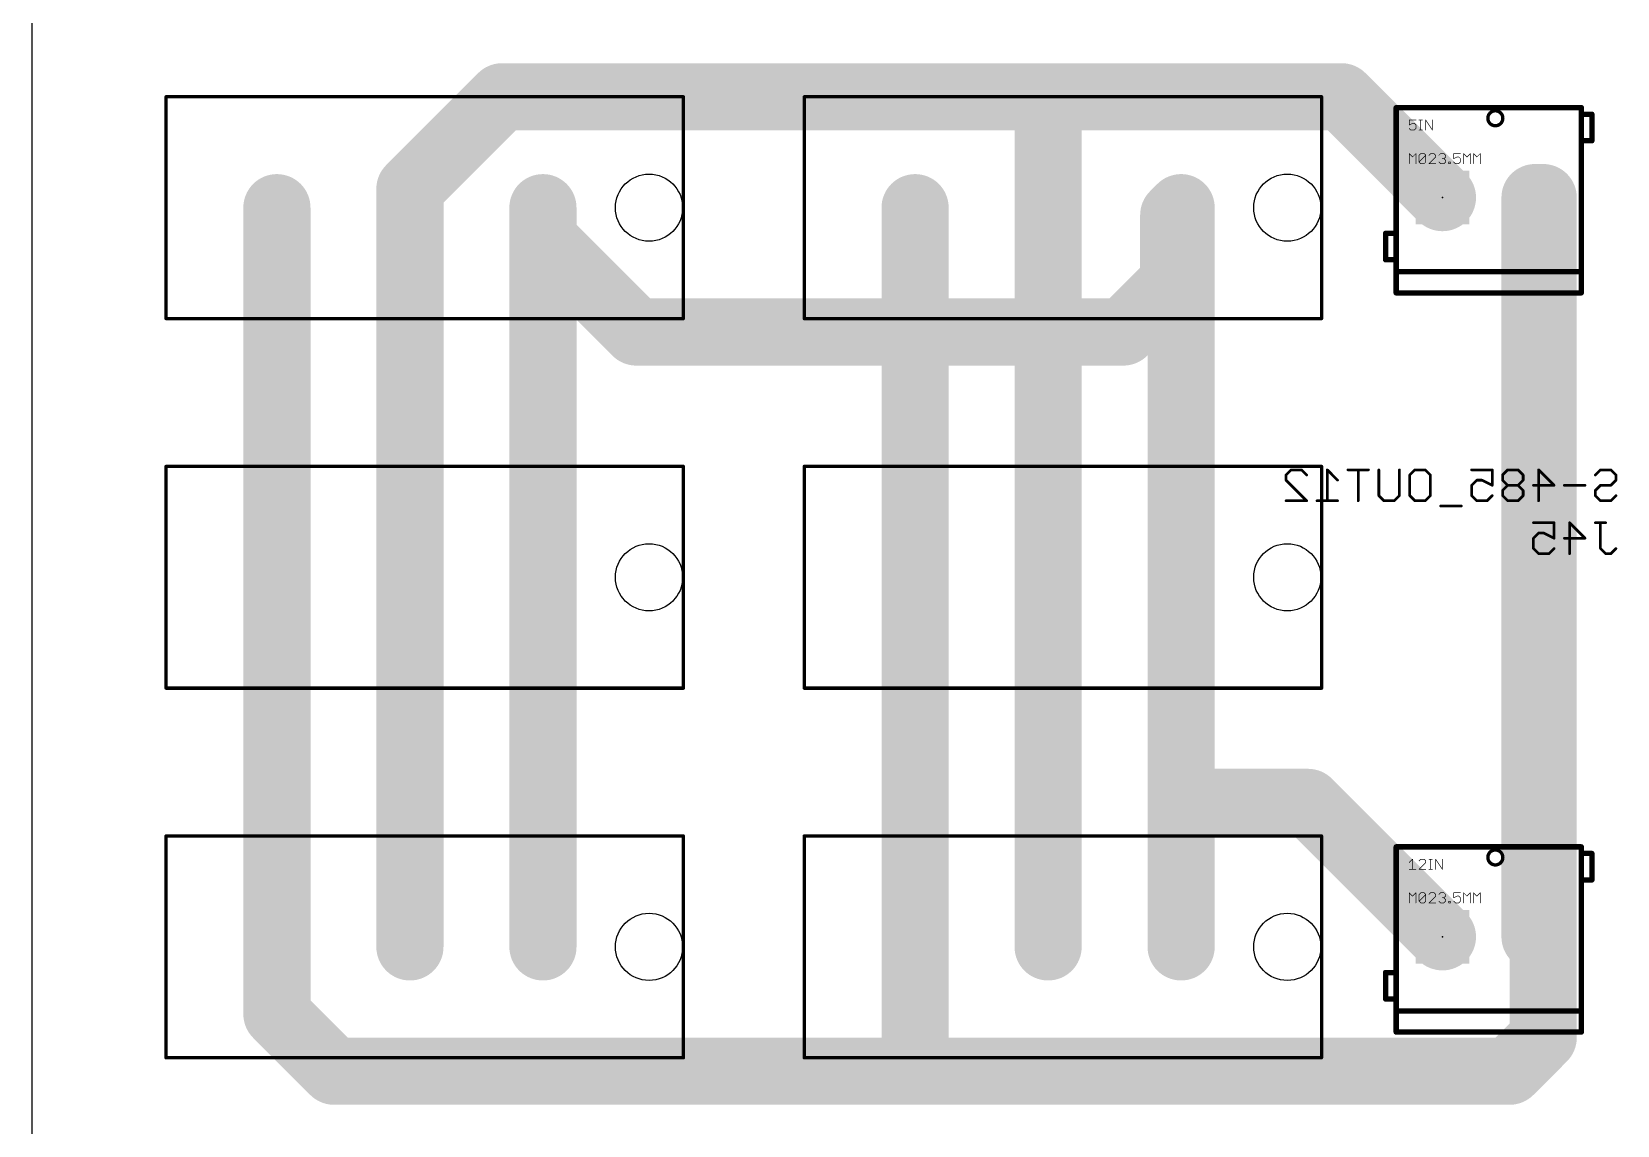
# Model space of a CAD drawing. Extents: x 0 to 9.2, y 0 to 4.69.
# Drawn here: x 0 to 2.36, y 1.42 to 3.047 of the extents above; entities that cross this region are included whole.
import ezdxf

# ---------------------------------------------------------------- set-up
doc = ezdxf.new("R2010")
doc.units = 0
for name, color, linetype in [('1', 22, 'CONTINUOUS'), ('16', 175, 'CONTINUOUS'), ('17', 82, 'CONTINUOUS'), ('20', 7, 'CONTINUOUS'), ('21', 253, 'CONTINUOUS'), ('22', 253, 'CONTINUOUS'), ('23', 7, 'CONTINUOUS'), ('24', 7, 'CONTINUOUS'), ('25', 253, 'CONTINUOUS'), ('26', 253, 'CONTINUOUS'), ('27', 253, 'CONTINUOUS'), ('51', 253, 'CONTINUOUS')]:
    doc.layers.add(name, color=color, linetype=linetype)

# ---------------------------------------------------------------- blocks, each defined once
blk = doc.blocks.new('SQUAREP')
blk.add_solid([(-0.5, -0.5), (0.5, -0.5), (-0.5, 0.5), (0.5, 0.5)])
blk = doc.blocks.new('ROUNDP')
at = {"const_width": 0.5}
blk.add_lwpolyline([(0, -0.25, 1), (0, 0.25, 1), (0, -0.25)], format="xyb", dxfattribs=at)

msp = doc.modelspace()

# ---------------------------------------------------------------- linework, layer by layer
at = {"layer": '1', "const_width": 0.1}
for points in [[(0.7, 2.95), (0.563, 2.813)], [(1.513, 2.95), (0.7, 2.95)], [(1.95, 2.95), (1.513, 2.95)], [(1.513, 2.95), (1.513, 2.785)], [(2.1, 2.8), (1.95, 2.95)], [(0.563, 2.813), (0.563, 2.785)], [(0.365, 2.785), (0.365, 2.235)], [(0.563, 2.785), (0.563, 2.235)], [(0.761, 2.235), (0.761, 2.785)], [(1.315, 2.785), (1.315, 2.235)], [(1.513, 2.785), (1.513, 2.235)], [(1.711, 2.785), (1.711, 2.235)], [(2.237795, 1.7), (2.237795, 2.8)], [(2.237795, 2.8), (2.25, 2.8)], [(2.25, 2.8), (2.25, 1.55)], [(0.365, 2.235), (0.365, 1.685)], [(0.563, 2.235), (0.563, 1.685)], [(0.761, 1.685), (0.761, 2.235)], [(1.315, 2.235), (1.315, 1.685)], [(1.513, 2.235), (1.513, 1.685)], [(1.711, 1.9), (1.711, 2.235)], [(1.711, 1.685), (1.711, 1.9)], [(1.9, 1.9), (1.711, 1.9)], [(2.1, 1.7), (1.9, 1.9)], [(0.365, 1.585), (0.365, 1.685)], [(1.315, 1.515), (1.315, 1.685)], [(0.45, 1.5), (0.365, 1.585)], [(2.25, 1.55), (2.2, 1.5)], [(1.3, 1.5), (1.315, 1.515)], [(0.45, 1.5), (1.3, 1.5)], [(2.2, 1.5), (1.3, 1.5)]]:
    msp.add_lwpolyline(points, dxfattribs=at)
at = {"layer": '1', "const_width": 0.05}
for points in [[(0.7, 2.975, 1), (0.7, 2.925)], [(0.717678, 2.932322, 1), (0.682322, 2.967678)], [(1.513, 2.975, 1), (1.513, 2.925)], [(1.538, 2.95, 1), (1.488, 2.95)], [(1.513, 2.925, 1), (1.513, 2.975)], [(1.967678, 2.967678, 1), (1.932322, 2.932322)], [(1.95, 2.925, 1), (1.95, 2.975)], [(0.588, 2.813, 1), (0.538, 2.813)], [(0.39, 2.785, 1), (0.34, 2.785)], [(0.545322, 2.830678, 1), (0.580678, 2.795322)], [(0.588, 2.785, 1), (0.538, 2.785)], [(0.786, 2.785, 1), (0.736, 2.785)], [(1.34, 2.785, 1), (1.29, 2.785)], [(1.538, 2.785, 1), (1.488, 2.785)], [(1.736, 2.785, 1), (1.686, 2.785)], [(2.082322, 2.782322, 1), (2.117678, 2.817678)], [(2.262795, 2.8, 1), (2.212795, 2.8)], [(2.237795, 2.825, 1), (2.237795, 2.775)], [(2.275, 2.8, 1), (2.225, 2.8)], [(2.25, 2.775, 1), (2.25, 2.825)], [(0.538, 2.785, 1), (0.588, 2.785)], [(1.488, 2.785, 1), (1.538, 2.785)], [(0.39, 2.235, 1), (0.34, 2.235)], [(0.588, 2.235, 1), (0.538, 2.235)], [(0.786, 2.235, 1), (0.736, 2.235)], [(1.34, 2.235, 1), (1.29, 2.235)], [(1.538, 2.235, 1), (1.488, 2.235)], [(1.736, 2.235, 1), (1.686, 2.235)], [(0.34, 2.235, 1), (0.39, 2.235)], [(0.538, 2.235, 1), (0.588, 2.235)], [(0.736, 2.235, 1), (0.786, 2.235)], [(1.29, 2.235, 1), (1.34, 2.235)], [(1.488, 2.235, 1), (1.538, 2.235)], [(1.686, 2.235, 1), (1.736, 2.235)], [(1.736, 1.9, 1), (1.686, 1.9)], [(1.711, 1.925, 1), (1.711, 1.875)], [(1.917678, 1.917678, 1), (1.882322, 1.882322)], [(1.9, 1.875, 1), (1.9, 1.925)], [(1.686, 1.9, 1), (1.736, 1.9)], [(0.39, 1.685, 1), (0.34, 1.685)], [(1.34, 1.685, 1), (1.29, 1.685)], [(2.082322, 1.682322, 1), (2.117678, 1.717678)], [(2.212795, 1.7, 1), (2.262795, 1.7)], [(0.34, 1.685, 1), (0.39, 1.685)], [(0.538, 1.685, 1), (0.588, 1.685)], [(0.736, 1.685, 1), (0.786, 1.685)], [(1.29, 1.685, 1), (1.34, 1.685)], [(1.488, 1.685, 1), (1.538, 1.685)], [(1.686, 1.685, 1), (1.736, 1.685)], [(0.382678, 1.602678, 1), (0.347322, 1.567322)], [(0.34, 1.585, 1), (0.39, 1.585)], [(2.267678, 1.532322, 1), (2.232322, 1.567678)], [(1.332678, 1.497322, 1), (1.297322, 1.532678)], [(2.225, 1.55, 1), (2.275, 1.55)], [(0.45, 1.525, 1), (0.45, 1.475)], [(0.432322, 1.482322, 1), (0.467678, 1.517678)], [(1.3, 1.525, 1), (1.3, 1.475)], [(1.282322, 1.517678, 1), (1.317678, 1.482322)], [(1.29, 1.515, 1), (1.34, 1.515)], [(1.3, 1.475, 1), (1.3, 1.525)], [(2.182322, 1.517678, 1), (2.217678, 1.482322)], [(2.2, 1.475, 1), (2.2, 1.525)]]:
    msp.add_lwpolyline(points, format="xyb", dxfattribs=at)
at = {"layer": '16', "const_width": 0.1}
for points in [[(0.761, 2.739), (0.761, 2.785)], [(1.711, 2.785), (1.7, 2.774)], [(1.7, 2.774), (1.7, 2.675)], [(0.9, 2.6), (0.761, 2.739)], [(1.7, 2.675), (1.625, 2.6)], [(1.625, 2.6), (0.9, 2.6)]]:
    msp.add_lwpolyline(points, dxfattribs=at)
at = {"layer": '16', "const_width": 0.05}
for points in [[(0.786, 2.785, 1), (0.736, 2.785)], [(1.728678, 2.767322, 1), (1.693322, 2.802678)], [(1.725, 2.774, 1), (1.675, 2.774)], [(1.682322, 2.791678, 1), (1.717678, 2.756322)], [(0.778678, 2.756678, 1), (0.743322, 2.721322)], [(0.736, 2.739, 1), (0.786, 2.739)], [(1.717678, 2.657322, 1), (1.682322, 2.692678)], [(1.675, 2.675, 1), (1.725, 2.675)], [(0.9, 2.625, 1), (0.9, 2.575)], [(1.625, 2.575, 1), (1.625, 2.625)], [(0.882322, 2.582322, 1), (0.917678, 2.617678)], [(1.607322, 2.617678, 1), (1.642678, 2.582322)]]:
    msp.add_lwpolyline(points, format="xyb", dxfattribs=at)
at = {"layer": '20'}
msp.add_line((0, 4.687008), (0, 0), dxfattribs=at)
for centre in [(0.919, 2.785), (1.869, 2.785), (0.919, 2.235), (1.869, 2.235), (0.919, 1.685), (1.869, 1.685)]:
    msp.add_circle(centre, 0.05, dxfattribs=at)
at = {"layer": '21', "const_width": 0.008}
for points in [[(2.031102, 2.933858), (2.306693, 2.933858)], [(2.031102, 2.689764), (2.031102, 2.933858)], [(2.306693, 2.933858), (2.306693, 2.689764)], [(2.031102, 2.658268), (2.031102, 2.689764)], [(2.306693, 2.689764), (2.031102, 2.689764)], [(2.306693, 2.689764), (2.306693, 2.658268)], [(2.306693, 2.658268), (2.031102, 2.658268)], [(2.031102, 1.833858), (2.306693, 1.833858)], [(2.031102, 1.589764), (2.031102, 1.833858)], [(2.306693, 1.833858), (2.306693, 1.589764)], [(2.031102, 1.558268), (2.031102, 1.589764)], [(2.306693, 1.589764), (2.031102, 1.589764)], [(2.306693, 1.589764), (2.306693, 1.558268)], [(2.306693, 1.558268), (2.031102, 1.558268)]]:
    msp.add_lwpolyline(points, dxfattribs=at)
at = {"layer": '21', "const_width": 0.004}
for points in [[(2.031102, 2.935858, 1), (2.031102, 2.931858)], [(2.033102, 2.933858, 1), (2.029102, 2.933858)], [(2.308693, 2.933858, 1), (2.304693, 2.933858)], [(2.306693, 2.931858, 1), (2.306693, 2.935858)], [(2.033102, 2.689764, 1), (2.029102, 2.689764)], [(2.031102, 2.691764, 1), (2.031102, 2.687764)], [(2.029102, 2.689764, 1), (2.033102, 2.689764)], [(2.308693, 2.689764, 1), (2.304693, 2.689764)], [(2.304693, 2.689764, 1), (2.308693, 2.689764)], [(2.306693, 2.687764, 1), (2.306693, 2.691764)], [(2.031102, 2.660268, 1), (2.031102, 2.656268)], [(2.029102, 2.658268, 1), (2.033102, 2.658268)], [(2.304693, 2.658268, 1), (2.308693, 2.658268)], [(2.306693, 2.656268, 1), (2.306693, 2.660268)], [(2.031102, 1.835858, 1), (2.031102, 1.831858)], [(2.033102, 1.833858, 1), (2.029102, 1.833858)], [(2.308693, 1.833858, 1), (2.304693, 1.833858)], [(2.306693, 1.831858, 1), (2.306693, 1.835858)], [(2.033102, 1.589764, 1), (2.029102, 1.589764)], [(2.031102, 1.591764, 1), (2.031102, 1.587764)], [(2.029102, 1.589764, 1), (2.033102, 1.589764)], [(2.308693, 1.589764, 1), (2.304693, 1.589764)], [(2.304693, 1.589764, 1), (2.308693, 1.589764)], [(2.306693, 1.587764, 1), (2.306693, 1.591764)], [(2.031102, 1.560268, 1), (2.031102, 1.556268)], [(2.029102, 1.558268, 1), (2.033102, 1.558268)], [(2.304693, 1.558268, 1), (2.308693, 1.558268)], [(2.306693, 1.556268, 1), (2.306693, 1.560268)]]:
    msp.add_lwpolyline(points, format="xyb", dxfattribs=at)
at = {"layer": '22', "const_width": 0.005}
for points in [[(0.2, 2.95), (0.2, 2.62)], [(0.2, 2.95), (0.97, 2.95)], [(0.97, 2.95), (0.97, 2.62)], [(1.15, 2.95), (1.15, 2.62)], [(1.15, 2.95), (1.92, 2.95)], [(1.92, 2.95), (1.92, 2.62)], [(0.2, 2.62), (0.97, 2.62)], [(1.15, 2.62), (1.92, 2.62)], [(0.2, 2.4), (0.2, 2.07)], [(0.2, 2.4), (0.97, 2.4)], [(0.97, 2.4), (0.97, 2.07)], [(1.15, 2.4), (1.15, 2.07)], [(1.15, 2.4), (1.92, 2.4)], [(1.92, 2.4), (1.92, 2.07)], [(0.2, 2.07), (0.97, 2.07)], [(1.15, 2.07), (1.92, 2.07)], [(0.2, 1.85), (0.2, 1.52)], [(0.2, 1.85), (0.97, 1.85)], [(0.97, 1.85), (0.97, 1.52)], [(1.15, 1.85), (1.15, 1.52)], [(1.15, 1.85), (1.92, 1.85)], [(1.92, 1.85), (1.92, 1.52)], [(0.2, 1.52), (0.97, 1.52)], [(1.15, 1.52), (1.92, 1.52)]]:
    msp.add_lwpolyline(points, dxfattribs=at)
at = {"layer": '22', "const_width": 0.0025}
for points in [[(0.20125, 2.95, 1), (0.19875, 2.95)], [(0.2, 2.95125, 1), (0.2, 2.94875)], [(0.97125, 2.95, 1), (0.96875, 2.95)], [(0.97, 2.94875, 1), (0.97, 2.95125)], [(1.15125, 2.95, 1), (1.14875, 2.95)], [(1.15, 2.95125, 1), (1.15, 2.94875)], [(1.92125, 2.95, 1), (1.91875, 2.95)], [(1.92, 2.94875, 1), (1.92, 2.95125)], [(0.2, 2.62125, 1), (0.2, 2.61875)], [(0.19875, 2.62, 1), (0.20125, 2.62)], [(0.96875, 2.62, 1), (0.97125, 2.62)], [(0.97, 2.61875, 1), (0.97, 2.62125)], [(1.15, 2.62125, 1), (1.15, 2.61875)], [(1.14875, 2.62, 1), (1.15125, 2.62)], [(1.91875, 2.62, 1), (1.92125, 2.62)], [(1.92, 2.61875, 1), (1.92, 2.62125)], [(0.20125, 2.4, 1), (0.19875, 2.4)], [(0.2, 2.40125, 1), (0.2, 2.39875)], [(0.97125, 2.4, 1), (0.96875, 2.4)], [(0.97, 2.39875, 1), (0.97, 2.40125)], [(1.15125, 2.4, 1), (1.14875, 2.4)], [(1.15, 2.40125, 1), (1.15, 2.39875)], [(1.92125, 2.4, 1), (1.91875, 2.4)], [(1.92, 2.39875, 1), (1.92, 2.40125)], [(0.2, 2.07125, 1), (0.2, 2.06875)], [(0.19875, 2.07, 1), (0.20125, 2.07)], [(0.96875, 2.07, 1), (0.97125, 2.07)], [(0.97, 2.06875, 1), (0.97, 2.07125)], [(1.15, 2.07125, 1), (1.15, 2.06875)], [(1.14875, 2.07, 1), (1.15125, 2.07)], [(1.91875, 2.07, 1), (1.92125, 2.07)], [(1.92, 2.06875, 1), (1.92, 2.07125)], [(0.20125, 1.85, 1), (0.19875, 1.85)], [(0.2, 1.85125, 1), (0.2, 1.84875)], [(0.97125, 1.85, 1), (0.96875, 1.85)], [(0.97, 1.84875, 1), (0.97, 1.85125)], [(1.15125, 1.85, 1), (1.14875, 1.85)], [(1.15, 1.85125, 1), (1.15, 1.84875)], [(1.92125, 1.85, 1), (1.91875, 1.85)], [(1.92, 1.84875, 1), (1.92, 1.85125)], [(0.2, 1.52125, 1), (0.2, 1.51875)], [(0.19875, 1.52, 1), (0.20125, 1.52)], [(0.96875, 1.52, 1), (0.97125, 1.52)], [(0.97, 1.51875, 1), (0.97, 1.52125)], [(1.15, 1.52125, 1), (1.15, 1.51875)], [(1.14875, 1.52, 1), (1.15125, 1.52)], [(1.91875, 1.52, 1), (1.92125, 1.52)], [(1.92, 1.51875, 1), (1.92, 1.52125)]]:
    msp.add_lwpolyline(points, format="xyb", dxfattribs=at)
at = {"layer": '23'}
for p in [(2.1, 2.8), (2.1, 1.7)]:
    msp.add_point(p, dxfattribs=at)
at = {"layer": '24'}
for p in [(0.2, 2.95), (1.15, 2.95), (0.2, 2.4), (1.15, 2.4), (0.2, 1.85), (1.15, 1.85)]:
    msp.add_point(p, dxfattribs=at)
at = {"layer": '25', "const_width": 0.001}
for points in [[(2.060508, 2.915513), (2.0505, 2.915513)], [(2.0505, 2.915513), (2.0505, 2.908006)], [(2.0505, 2.908006), (2.055504, 2.910508)], [(2.053002, 2.9005), (2.0505, 2.903002)], [(2.055504, 2.910508), (2.058006, 2.910508)], [(2.058006, 2.910508), (2.060508, 2.908006)], [(2.060508, 2.903002), (2.058006, 2.9005)], [(2.060508, 2.908006), (2.060508, 2.903002)], [(2.065233, 2.915513), (2.070237, 2.915513)], [(2.067735, 2.9005), (2.067735, 2.915513)], [(2.075054, 2.9005), (2.075054, 2.915513)], [(2.075054, 2.915513), (2.085063, 2.9005)], [(2.085063, 2.9005), (2.085063, 2.915513)], [(2.058006, 2.9005), (2.053002, 2.9005)], [(2.065233, 2.9005), (2.070237, 2.9005)], [(2.0505, 1.810508), (2.055504, 1.815513)], [(2.0505, 1.8005), (2.060508, 1.8005)], [(2.055504, 1.815513), (2.055504, 1.8005)], [(2.067735, 1.815513), (2.065233, 1.813011)], [(2.065233, 1.8005), (2.075241, 1.810508)], [(2.075241, 1.8005), (2.065233, 1.8005)], [(2.072739, 1.815513), (2.067735, 1.815513)], [(2.075241, 1.813011), (2.072739, 1.815513)], [(2.075241, 1.810508), (2.075241, 1.813011)], [(2.079965, 1.815513), (2.084969, 1.815513)], [(2.079965, 1.8005), (2.084969, 1.8005)], [(2.082467, 1.8005), (2.082467, 1.815513)], [(2.089787, 1.8005), (2.089787, 1.815513)], [(2.089787, 1.815513), (2.099795, 1.8005)], [(2.099795, 1.8005), (2.099795, 1.815513)]]:
    msp.add_lwpolyline(points, dxfattribs=at)
at = {"layer": '25', "const_width": 0.0005}
for points in [[(2.0505, 2.915763, 1), (2.0505, 2.915263)], [(2.05075, 2.915513, 1), (2.05025, 2.915513)], [(2.050388, 2.90823, 1), (2.050612, 2.907783)], [(2.05025, 2.908006, 1), (2.05075, 2.908006)], [(2.050677, 2.903179, 1), (2.050323, 2.902825)], [(2.055504, 2.910758, 1), (2.055504, 2.910258)], [(2.055616, 2.910285, 1), (2.055392, 2.910732)], [(2.058183, 2.910685, 1), (2.05783, 2.910332)], [(2.058006, 2.910258, 1), (2.058006, 2.910758)], [(2.060758, 2.908006, 1), (2.060258, 2.908006)], [(2.060258, 2.903002, 1), (2.060758, 2.903002)], [(2.060332, 2.90783, 1), (2.060685, 2.908183)], [(2.060685, 2.902825, 1), (2.060332, 2.903179)], [(2.060508, 2.915263, 1), (2.060508, 2.915763)], [(2.065233, 2.915763, 1), (2.065233, 2.915263)], [(2.067985, 2.915513, 1), (2.067485, 2.915513)], [(2.070237, 2.915263, 1), (2.070237, 2.915763)], [(2.075304, 2.915513, 1), (2.074804, 2.915513)], [(2.075262, 2.915651, 1), (2.074846, 2.915374)], [(2.085313, 2.915513, 1), (2.084813, 2.915513)], [(2.053002, 2.90075, 1), (2.053002, 2.90025)], [(2.052825, 2.900323, 1), (2.053179, 2.900677)], [(2.05783, 2.900677, 1), (2.058183, 2.900323)], [(2.058006, 2.90025, 1), (2.058006, 2.90075)], [(2.065233, 2.90075, 1), (2.065233, 2.90025)], [(2.067485, 2.9005, 1), (2.067985, 2.9005)], [(2.070237, 2.90025, 1), (2.070237, 2.90075)], [(2.074804, 2.9005, 1), (2.075304, 2.9005)], [(2.084813, 2.9005, 1), (2.085313, 2.9005)], [(2.084855, 2.900361, 1), (2.085271, 2.900639)], [(2.050323, 1.810685, 1), (2.050677, 1.810332)], [(2.0505, 1.80075, 1), (2.0505, 1.80025)], [(2.055754, 1.815513, 1), (2.055254, 1.815513)], [(2.055254, 1.8005, 1), (2.055754, 1.8005)], [(2.055681, 1.815336, 1), (2.055327, 1.81569)], [(2.060508, 1.80025, 1), (2.060508, 1.80075)], [(2.065056, 1.813187, 1), (2.065409, 1.812834)], [(2.065233, 1.80075, 1), (2.065233, 1.80025)], [(2.065056, 1.800677, 1), (2.065409, 1.800323)], [(2.067735, 1.815763, 1), (2.067735, 1.815263)], [(2.067911, 1.815336, 1), (2.067558, 1.81569)], [(2.072916, 1.81569, 1), (2.072562, 1.815336)], [(2.072739, 1.815263, 1), (2.072739, 1.815763)], [(2.075491, 1.813011, 1), (2.074991, 1.813011)], [(2.074991, 1.810508, 1), (2.075491, 1.810508)], [(2.075064, 1.812834, 1), (2.075418, 1.813187)], [(2.075418, 1.810332, 1), (2.075064, 1.810685)], [(2.075241, 1.80025, 1), (2.075241, 1.80075)], [(2.079965, 1.815763, 1), (2.079965, 1.815263)], [(2.079965, 1.80075, 1), (2.079965, 1.80025)], [(2.082717, 1.815513, 1), (2.082217, 1.815513)], [(2.082217, 1.8005, 1), (2.082717, 1.8005)], [(2.084969, 1.815263, 1), (2.084969, 1.815763)], [(2.084969, 1.80025, 1), (2.084969, 1.80075)], [(2.090037, 1.815513, 1), (2.089537, 1.815513)], [(2.089995, 1.815651, 1), (2.089579, 1.815374)], [(2.089537, 1.8005, 1), (2.090037, 1.8005)], [(2.100045, 1.815513, 1), (2.099545, 1.815513)], [(2.099545, 1.8005, 1), (2.100045, 1.8005)], [(2.099587, 1.800361, 1), (2.100003, 1.800639)]]:
    msp.add_lwpolyline(points, format="xyb", dxfattribs=at)
at = {"layer": '26', "const_width": 0.004}
for points in [[(1.867175, 2.387216), (1.874848, 2.39489)], [(1.867175, 2.379543), (1.867175, 2.387216)], [(1.874848, 2.39489), (1.890194, 2.39489)], [(1.890194, 2.39489), (1.897867, 2.387216)], [(1.943907, 2.379543), (1.92856, 2.39489)], [(1.92856, 2.39489), (1.92856, 2.34885)], [(1.989946, 2.39489), (1.959253, 2.39489)], [(1.9746, 2.34885), (1.9746, 2.39489)], [(2.005292, 2.356523), (2.005292, 2.39489)], [(2.035985, 2.39489), (2.035985, 2.356523)], [(2.051332, 2.387216), (2.059005, 2.39489)], [(2.051332, 2.356523), (2.051332, 2.387216)], [(2.059005, 2.39489), (2.074351, 2.39489)], [(2.074351, 2.39489), (2.082024, 2.387216)], [(2.082024, 2.387216), (2.082024, 2.356523)], [(2.14341, 2.39489), (2.174103, 2.39489)], [(2.174103, 2.39489), (2.174103, 2.37187)], [(2.197123, 2.39489), (2.189449, 2.387216)], [(2.189449, 2.387216), (2.189449, 2.379543)], [(2.212469, 2.39489), (2.197123, 2.39489)], [(2.220142, 2.387216), (2.212469, 2.39489)], [(2.220142, 2.379543), (2.220142, 2.387216)], [(2.243162, 2.34885), (2.243162, 2.39489)], [(2.243162, 2.39489), (2.266181, 2.37187)], [(2.327567, 2.387216), (2.33524, 2.39489)], [(2.33524, 2.39489), (2.350587, 2.39489)], [(2.350587, 2.39489), (2.35826, 2.387216)], [(2.35826, 2.387216), (2.35826, 2.379543)], [(1.897867, 2.34885), (1.867175, 2.379543)], [(2.151083, 2.379543), (2.14341, 2.37187)], [(2.14341, 2.37187), (2.14341, 2.356523)], [(2.158757, 2.379543), (2.151083, 2.379543)], [(2.174103, 2.37187), (2.158757, 2.379543)], [(2.189449, 2.379543), (2.197123, 2.37187)], [(2.197123, 2.37187), (2.189449, 2.364197)], [(2.189449, 2.364197), (2.189449, 2.356523)], [(2.212469, 2.37187), (2.197123, 2.37187)], [(2.212469, 2.37187), (2.220142, 2.379543)], [(2.220142, 2.364197), (2.212469, 2.37187)], [(2.220142, 2.356523), (2.220142, 2.364197)], [(2.266181, 2.37187), (2.235489, 2.37187)], [(2.312221, 2.37187), (2.281528, 2.37187)], [(2.33524, 2.37187), (2.327567, 2.364197)], [(2.327567, 2.364197), (2.327567, 2.356523)], [(2.350587, 2.37187), (2.33524, 2.37187)], [(2.35826, 2.379543), (2.350587, 2.37187)], [(1.867175, 2.34885), (1.897867, 2.34885)], [(1.943907, 2.34885), (1.913214, 2.34885)], [(2.012966, 2.34885), (2.005292, 2.356523)], [(2.028312, 2.34885), (2.012966, 2.34885)], [(2.035985, 2.356523), (2.028312, 2.34885)], [(2.059005, 2.34885), (2.051332, 2.356523)], [(2.074351, 2.34885), (2.059005, 2.34885)], [(2.082024, 2.356523), (2.074351, 2.34885)], [(2.128064, 2.341177), (2.097371, 2.341177)], [(2.14341, 2.356523), (2.151083, 2.34885)], [(2.151083, 2.34885), (2.16643, 2.34885)], [(2.16643, 2.34885), (2.174103, 2.356523)], [(2.189449, 2.356523), (2.197123, 2.34885)], [(2.197123, 2.34885), (2.212469, 2.34885)], [(2.212469, 2.34885), (2.220142, 2.356523)], [(2.327567, 2.356523), (2.33524, 2.34885)], [(2.33524, 2.34885), (2.350587, 2.34885)], [(2.350587, 2.34885), (2.35826, 2.356523)], [(2.235489, 2.316149), (2.266181, 2.316149)], [(2.266181, 2.316149), (2.266181, 2.29313)], [(2.289201, 2.27011), (2.289201, 2.316149)], [(2.289201, 2.316149), (2.312221, 2.29313)], [(2.342914, 2.316149), (2.327567, 2.316149)], [(2.33524, 2.277783), (2.33524, 2.316149)], [(2.243162, 2.300803), (2.235489, 2.29313)], [(2.235489, 2.29313), (2.235489, 2.277783)], [(2.250835, 2.300803), (2.243162, 2.300803)], [(2.266181, 2.29313), (2.250835, 2.300803)], [(2.312221, 2.29313), (2.281528, 2.29313)], [(2.235489, 2.277783), (2.243162, 2.27011)], [(2.243162, 2.27011), (2.258508, 2.27011)], [(2.258508, 2.27011), (2.266181, 2.277783)], [(2.342914, 2.27011), (2.33524, 2.277783)], [(2.350587, 2.27011), (2.342914, 2.27011)], [(2.35826, 2.277783), (2.350587, 2.27011)]]:
    msp.add_lwpolyline(points, dxfattribs=at)
at = {"layer": '26', "const_width": 0.002}
for points in [[(1.868175, 2.387216, 1), (1.866175, 2.387216)], [(1.866468, 2.387924, 1), (1.867882, 2.386509)], [(1.874848, 2.39589, 1), (1.874848, 2.39389)], [(1.875555, 2.394183, 1), (1.874141, 2.395597)], [(1.890902, 2.395597, 1), (1.889487, 2.394183)], [(1.890194, 2.39389, 1), (1.890194, 2.39589)], [(1.89716, 2.386509, 1), (1.898575, 2.387924)], [(1.929268, 2.395597, 1), (1.927853, 2.394183)], [(1.92956, 2.39489, 1), (1.92756, 2.39489)], [(1.959253, 2.39589, 1), (1.959253, 2.39389)], [(1.9756, 2.39489, 1), (1.9736, 2.39489)], [(1.989946, 2.39389, 1), (1.989946, 2.39589)], [(2.006292, 2.39489, 1), (2.004292, 2.39489)], [(2.036985, 2.39489, 1), (2.034985, 2.39489)], [(2.052332, 2.387216, 1), (2.050332, 2.387216)], [(2.050625, 2.387924, 1), (2.052039, 2.386509)], [(2.059005, 2.39589, 1), (2.059005, 2.39389)], [(2.059712, 2.394183, 1), (2.058298, 2.395597)], [(2.075058, 2.395597, 1), (2.073644, 2.394183)], [(2.074351, 2.39389, 1), (2.074351, 2.39589)], [(2.083024, 2.387216, 1), (2.081024, 2.387216)], [(2.081317, 2.386509, 1), (2.082732, 2.387924)], [(2.14341, 2.39589, 1), (2.14341, 2.39389)], [(2.175103, 2.39489, 1), (2.173103, 2.39489)], [(2.174103, 2.39389, 1), (2.174103, 2.39589)], [(2.190449, 2.387216, 1), (2.188449, 2.387216)], [(2.188742, 2.387924, 1), (2.190157, 2.386509)], [(2.197123, 2.39589, 1), (2.197123, 2.39389)], [(2.19783, 2.394183, 1), (2.196416, 2.395597)], [(2.213176, 2.395597, 1), (2.211762, 2.394183)], [(2.212469, 2.39389, 1), (2.212469, 2.39589)], [(2.221142, 2.387216, 1), (2.219142, 2.387216)], [(2.219435, 2.386509, 1), (2.220849, 2.387924)], [(2.244162, 2.39489, 1), (2.242162, 2.39489)], [(2.243869, 2.395597, 1), (2.242455, 2.394183)], [(2.32686, 2.387924, 1), (2.328274, 2.386509)], [(2.33524, 2.39589, 1), (2.33524, 2.39389)], [(2.335948, 2.394183, 1), (2.334533, 2.395597)], [(2.351294, 2.395597, 1), (2.34988, 2.394183)], [(2.350587, 2.39389, 1), (2.350587, 2.39589)], [(2.35926, 2.387216, 1), (2.35726, 2.387216)], [(2.357553, 2.386509, 1), (2.358967, 2.387924)], [(1.867882, 2.38025, 1), (1.866468, 2.378836)], [(1.866175, 2.379543, 1), (1.868175, 2.379543)], [(1.9432, 2.378836, 1), (1.944614, 2.38025)], [(2.14441, 2.37187, 1), (2.14241, 2.37187)], [(2.142703, 2.372577, 1), (2.144117, 2.371163)], [(2.151083, 2.380543, 1), (2.151083, 2.378543)], [(2.151791, 2.378836, 1), (2.150376, 2.38025)], [(2.159204, 2.380438, 1), (2.158309, 2.378649)], [(2.158757, 2.378543, 1), (2.158757, 2.380543)], [(2.173103, 2.37187, 1), (2.175103, 2.37187)], [(2.173656, 2.370976, 1), (2.17455, 2.372764)], [(2.190157, 2.38025, 1), (2.188742, 2.378836)], [(2.188449, 2.379543, 1), (2.190449, 2.379543)], [(2.190449, 2.364197, 1), (2.188449, 2.364197)], [(2.188742, 2.364904, 1), (2.190157, 2.36349)], [(2.197123, 2.37287, 1), (2.197123, 2.37087)], [(2.19783, 2.371163, 1), (2.196416, 2.372577)], [(2.196416, 2.371163, 1), (2.19783, 2.372577)], [(2.213176, 2.372577, 1), (2.211762, 2.371163)], [(2.211762, 2.372577, 1), (2.213176, 2.371163)], [(2.212469, 2.37087, 1), (2.212469, 2.37287)], [(2.219142, 2.379543, 1), (2.221142, 2.379543)], [(2.221142, 2.364197, 1), (2.219142, 2.364197)], [(2.220849, 2.378836, 1), (2.219435, 2.38025)], [(2.219435, 2.36349, 1), (2.220849, 2.364904)], [(2.235489, 2.37287, 1), (2.235489, 2.37087)], [(2.265474, 2.371163, 1), (2.266889, 2.372577)], [(2.266181, 2.37087, 1), (2.266181, 2.37287)], [(2.281528, 2.37287, 1), (2.281528, 2.37087)], [(2.312221, 2.37087, 1), (2.312221, 2.37287)], [(2.328567, 2.364197, 1), (2.326567, 2.364197)], [(2.32686, 2.364904, 1), (2.328274, 2.36349)], [(2.33524, 2.37287, 1), (2.33524, 2.37087)], [(2.335948, 2.371163, 1), (2.334533, 2.372577)], [(2.34988, 2.372577, 1), (2.351294, 2.371163)], [(2.350587, 2.37087, 1), (2.350587, 2.37287)], [(2.35726, 2.379543, 1), (2.35926, 2.379543)], [(2.358967, 2.378836, 1), (2.357553, 2.38025)], [(1.867175, 2.34985, 1), (1.867175, 2.34785)], [(1.89716, 2.348143, 1), (1.898575, 2.349558)], [(1.897867, 2.34785, 1), (1.897867, 2.34985)], [(1.913214, 2.34985, 1), (1.913214, 2.34785)], [(1.92756, 2.34885, 1), (1.92956, 2.34885)], [(1.943907, 2.34785, 1), (1.943907, 2.34985)], [(1.9736, 2.34885, 1), (1.9756, 2.34885)], [(2.006, 2.357231, 1), (2.004585, 2.355816)], [(2.004292, 2.356523, 1), (2.006292, 2.356523)], [(2.012966, 2.34985, 1), (2.012966, 2.34785)], [(2.012259, 2.348143, 1), (2.013673, 2.349558)], [(2.027605, 2.349558, 1), (2.029019, 2.348143)], [(2.028312, 2.34785, 1), (2.028312, 2.34985)], [(2.034985, 2.356523, 1), (2.036985, 2.356523)], [(2.036692, 2.355816, 1), (2.035278, 2.357231)], [(2.052039, 2.357231, 1), (2.050625, 2.355816)], [(2.050332, 2.356523, 1), (2.052332, 2.356523)], [(2.059005, 2.34985, 1), (2.059005, 2.34785)], [(2.058298, 2.348143, 1), (2.059712, 2.349558)], [(2.073644, 2.349558, 1), (2.075058, 2.348143)], [(2.074351, 2.34785, 1), (2.074351, 2.34985)], [(2.081024, 2.356523, 1), (2.083024, 2.356523)], [(2.082732, 2.355816, 1), (2.081317, 2.357231)], [(2.097371, 2.342177, 1), (2.097371, 2.340177)], [(2.128064, 2.340177, 1), (2.128064, 2.342177)], [(2.144117, 2.357231, 1), (2.142703, 2.355816)], [(2.14241, 2.356523, 1), (2.14441, 2.356523)], [(2.151083, 2.34985, 1), (2.151083, 2.34785)], [(2.150376, 2.348143, 1), (2.151791, 2.349558)], [(2.165723, 2.349558, 1), (2.167137, 2.348143)], [(2.16643, 2.34785, 1), (2.16643, 2.34985)], [(2.17481, 2.355816, 1), (2.173396, 2.357231)], [(2.190157, 2.357231, 1), (2.188742, 2.355816)], [(2.188449, 2.356523, 1), (2.190449, 2.356523)], [(2.197123, 2.34985, 1), (2.197123, 2.34785)], [(2.196416, 2.348143, 1), (2.19783, 2.349558)], [(2.211762, 2.349558, 1), (2.213176, 2.348143)], [(2.212469, 2.34785, 1), (2.212469, 2.34985)], [(2.219142, 2.356523, 1), (2.221142, 2.356523)], [(2.220849, 2.355816, 1), (2.219435, 2.357231)], [(2.242162, 2.34885, 1), (2.244162, 2.34885)], [(2.328274, 2.357231, 1), (2.32686, 2.355816)], [(2.326567, 2.356523, 1), (2.328567, 2.356523)], [(2.33524, 2.34985, 1), (2.33524, 2.34785)], [(2.334533, 2.348143, 1), (2.335948, 2.349558)], [(2.34988, 2.349558, 1), (2.351294, 2.348143)], [(2.350587, 2.34785, 1), (2.350587, 2.34985)], [(2.358967, 2.355816, 1), (2.357553, 2.357231)], [(2.235489, 2.317149, 1), (2.235489, 2.315149)], [(2.267181, 2.316149, 1), (2.265181, 2.316149)], [(2.266181, 2.315149, 1), (2.266181, 2.317149)], [(2.289908, 2.316857, 1), (2.288494, 2.315442)], [(2.290201, 2.316149, 1), (2.288201, 2.316149)], [(2.327567, 2.317149, 1), (2.327567, 2.315149)], [(2.33624, 2.316149, 1), (2.33424, 2.316149)], [(2.342914, 2.315149, 1), (2.342914, 2.317149)], [(2.236489, 2.29313, 1), (2.234489, 2.29313)], [(2.234782, 2.293837, 1), (2.236196, 2.292423)], [(2.243162, 2.301803, 1), (2.243162, 2.299803)], [(2.243869, 2.300096, 1), (2.242455, 2.30151)], [(2.251282, 2.301697, 1), (2.250388, 2.299909)], [(2.250835, 2.299803, 1), (2.250835, 2.301803)], [(2.265181, 2.29313, 1), (2.267181, 2.29313)], [(2.265734, 2.292235, 1), (2.266629, 2.294024)], [(2.281528, 2.29413, 1), (2.281528, 2.29213)], [(2.311514, 2.292423, 1), (2.312928, 2.293837)], [(2.312221, 2.29213, 1), (2.312221, 2.29413)], [(2.236196, 2.27849, 1), (2.234782, 2.277076)], [(2.234489, 2.277783, 1), (2.236489, 2.277783)], [(2.243162, 2.27111, 1), (2.243162, 2.26911)], [(2.242455, 2.269403, 1), (2.243869, 2.270817)], [(2.257801, 2.270817, 1), (2.259215, 2.269403)], [(2.258508, 2.26911, 1), (2.258508, 2.27111)], [(2.266889, 2.277076, 1), (2.265474, 2.27849)], [(2.288201, 2.27011, 1), (2.290201, 2.27011)], [(2.335948, 2.27849, 1), (2.334533, 2.277076)], [(2.33424, 2.277783, 1), (2.33624, 2.277783)], [(2.342914, 2.27111, 1), (2.342914, 2.26911)], [(2.342207, 2.269403, 1), (2.343621, 2.270817)], [(2.34988, 2.270817, 1), (2.351294, 2.269403)], [(2.350587, 2.26911, 1), (2.350587, 2.27111)], [(2.358967, 2.277076, 1), (2.357553, 2.27849)]]:
    msp.add_lwpolyline(points, format="xyb", dxfattribs=at)
at = {"layer": '27', "const_width": 0.001}
for points in [[(2.0505, 2.8505), (2.0505, 2.865513)], [(2.0505, 2.865513), (2.055504, 2.860508)], [(2.055504, 2.860508), (2.060508, 2.865513)], [(2.060508, 2.865513), (2.060508, 2.8505)], [(2.065233, 2.863011), (2.067735, 2.865513)], [(2.065233, 2.853002), (2.065233, 2.863011)], [(2.065233, 2.853002), (2.075241, 2.863011)], [(2.067735, 2.865513), (2.072739, 2.865513)], [(2.072739, 2.865513), (2.075241, 2.863011)], [(2.075241, 2.863011), (2.075241, 2.853002)], [(2.082467, 2.865513), (2.079965, 2.863011)], [(2.079965, 2.8505), (2.089974, 2.860508)], [(2.087471, 2.865513), (2.082467, 2.865513)], [(2.089974, 2.863011), (2.087471, 2.865513)], [(2.089974, 2.860508), (2.089974, 2.863011)], [(2.094698, 2.863011), (2.0972, 2.865513)], [(2.0972, 2.865513), (2.102204, 2.865513)], [(2.102204, 2.858006), (2.099702, 2.858006)], [(2.102204, 2.865513), (2.104706, 2.863011)], [(2.104706, 2.860508), (2.102204, 2.858006)], [(2.102204, 2.858006), (2.104706, 2.855504)], [(2.104706, 2.863011), (2.104706, 2.860508)], [(2.104706, 2.855504), (2.104706, 2.853002)], [(2.126805, 2.865513), (2.116796, 2.865513)], [(2.116796, 2.865513), (2.116796, 2.858006)], [(2.116796, 2.858006), (2.121801, 2.860508)], [(2.121801, 2.860508), (2.124303, 2.860508)], [(2.124303, 2.860508), (2.126805, 2.858006)], [(2.126805, 2.858006), (2.126805, 2.853002)], [(2.131529, 2.8505), (2.131529, 2.865513)], [(2.131529, 2.865513), (2.136533, 2.860508)], [(2.136533, 2.860508), (2.141537, 2.865513)], [(2.141537, 2.865513), (2.141537, 2.8505)], [(2.146261, 2.8505), (2.146261, 2.865513)], [(2.146261, 2.865513), (2.151266, 2.860508)], [(2.151266, 2.860508), (2.15627, 2.865513)], [(2.15627, 2.865513), (2.15627, 2.8505)], [(2.067735, 2.8505), (2.065233, 2.853002)], [(2.072739, 2.8505), (2.067735, 2.8505)], [(2.075241, 2.853002), (2.072739, 2.8505)], [(2.089974, 2.8505), (2.079965, 2.8505)], [(2.0972, 2.8505), (2.094698, 2.853002)], [(2.102204, 2.8505), (2.0972, 2.8505)], [(2.104706, 2.853002), (2.102204, 2.8505)], [(2.10943, 2.8505), (2.10943, 2.853002)], [(2.10943, 2.853002), (2.111932, 2.853002)], [(2.111932, 2.8505), (2.10943, 2.8505)], [(2.111932, 2.853002), (2.111932, 2.8505)], [(2.119298, 2.8505), (2.116796, 2.853002)], [(2.124303, 2.8505), (2.119298, 2.8505)], [(2.126805, 2.853002), (2.124303, 2.8505)], [(2.0505, 1.7505), (2.0505, 1.765513)], [(2.0505, 1.765513), (2.055504, 1.760508)], [(2.055504, 1.760508), (2.060508, 1.765513)], [(2.060508, 1.765513), (2.060508, 1.7505)], [(2.065233, 1.763011), (2.067735, 1.765513)], [(2.065233, 1.753002), (2.065233, 1.763011)], [(2.065233, 1.753002), (2.075241, 1.763011)], [(2.067735, 1.7505), (2.065233, 1.753002)], [(2.067735, 1.765513), (2.072739, 1.765513)], [(2.072739, 1.7505), (2.067735, 1.7505)], [(2.072739, 1.765513), (2.075241, 1.763011)], [(2.075241, 1.753002), (2.072739, 1.7505)], [(2.075241, 1.763011), (2.075241, 1.753002)], [(2.082467, 1.765513), (2.079965, 1.763011)], [(2.079965, 1.7505), (2.089974, 1.760508)], [(2.089974, 1.7505), (2.079965, 1.7505)], [(2.087471, 1.765513), (2.082467, 1.765513)], [(2.089974, 1.763011), (2.087471, 1.765513)], [(2.089974, 1.760508), (2.089974, 1.763011)], [(2.094698, 1.763011), (2.0972, 1.765513)], [(2.0972, 1.7505), (2.094698, 1.753002)], [(2.0972, 1.765513), (2.102204, 1.765513)], [(2.102204, 1.7505), (2.0972, 1.7505)], [(2.102204, 1.758006), (2.099702, 1.758006)], [(2.102204, 1.765513), (2.104706, 1.763011)], [(2.104706, 1.760508), (2.102204, 1.758006)], [(2.102204, 1.758006), (2.104706, 1.755504)], [(2.104706, 1.753002), (2.102204, 1.7505)], [(2.104706, 1.763011), (2.104706, 1.760508)], [(2.104706, 1.755504), (2.104706, 1.753002)], [(2.10943, 1.7505), (2.10943, 1.753002)], [(2.10943, 1.753002), (2.111932, 1.753002)], [(2.111932, 1.7505), (2.10943, 1.7505)], [(2.111932, 1.753002), (2.111932, 1.7505)], [(2.126805, 1.765513), (2.116796, 1.765513)], [(2.116796, 1.765513), (2.116796, 1.758006)], [(2.116796, 1.758006), (2.121801, 1.760508)], [(2.119298, 1.7505), (2.116796, 1.753002)], [(2.124303, 1.7505), (2.119298, 1.7505)], [(2.121801, 1.760508), (2.124303, 1.760508)], [(2.124303, 1.760508), (2.126805, 1.758006)], [(2.126805, 1.753002), (2.124303, 1.7505)], [(2.126805, 1.758006), (2.126805, 1.753002)], [(2.131529, 1.7505), (2.131529, 1.765513)], [(2.131529, 1.765513), (2.136533, 1.760508)], [(2.136533, 1.760508), (2.141537, 1.765513)], [(2.141537, 1.765513), (2.141537, 1.7505)], [(2.146261, 1.7505), (2.146261, 1.765513)], [(2.146261, 1.765513), (2.151266, 1.760508)], [(2.151266, 1.760508), (2.15627, 1.765513)], [(2.15627, 1.765513), (2.15627, 1.7505)]]:
    msp.add_lwpolyline(points, dxfattribs=at)
at = {"layer": '27', "const_width": 0.0005}
for points in [[(2.05075, 2.865513, 1), (2.05025, 2.865513)], [(2.050677, 2.86569, 1), (2.050323, 2.865336)], [(2.055327, 2.860685, 1), (2.055681, 2.860332)], [(2.055327, 2.860332, 1), (2.055681, 2.860685)], [(2.060758, 2.865513, 1), (2.060258, 2.865513)], [(2.060685, 2.865336, 1), (2.060332, 2.86569)], [(2.065483, 2.863011, 1), (2.064983, 2.863011)], [(2.065056, 2.863187, 1), (2.065409, 2.862834)], [(2.067735, 2.865763, 1), (2.067735, 2.865263)], [(2.067911, 2.865336, 1), (2.067558, 2.86569)], [(2.072916, 2.86569, 1), (2.072562, 2.865336)], [(2.072739, 2.865263, 1), (2.072739, 2.865763)], [(2.075491, 2.863011, 1), (2.074991, 2.863011)], [(2.075418, 2.862834, 1), (2.075064, 2.863187)], [(2.075064, 2.862834, 1), (2.075418, 2.863187)], [(2.079788, 2.863187, 1), (2.080142, 2.862834)], [(2.082467, 2.865763, 1), (2.082467, 2.865263)], [(2.082644, 2.865336, 1), (2.08229, 2.86569)], [(2.087648, 2.86569, 1), (2.087295, 2.865336)], [(2.087471, 2.865263, 1), (2.087471, 2.865763)], [(2.090224, 2.863011, 1), (2.089724, 2.863011)], [(2.089724, 2.860508, 1), (2.090224, 2.860508)], [(2.089797, 2.862834, 1), (2.09015, 2.863187)], [(2.09015, 2.860332, 1), (2.089797, 2.860685)], [(2.094521, 2.863187, 1), (2.094874, 2.862834)], [(2.0972, 2.865763, 1), (2.0972, 2.865263)], [(2.097376, 2.865336, 1), (2.097023, 2.86569)], [(2.099702, 2.858256, 1), (2.099702, 2.857756)], [(2.102381, 2.86569, 1), (2.102027, 2.865336)], [(2.102381, 2.858183, 1), (2.102027, 2.85783)], [(2.102027, 2.858183, 1), (2.102381, 2.85783)], [(2.102204, 2.865263, 1), (2.102204, 2.865763)], [(2.102204, 2.857756, 1), (2.102204, 2.858256)], [(2.104956, 2.863011, 1), (2.104456, 2.863011)], [(2.104456, 2.860508, 1), (2.104956, 2.860508)], [(2.104956, 2.855504, 1), (2.104456, 2.855504)], [(2.104529, 2.862834, 1), (2.104883, 2.863187)], [(2.104883, 2.860332, 1), (2.104529, 2.860685)], [(2.104529, 2.855327, 1), (2.104883, 2.855681)], [(2.116796, 2.865763, 1), (2.116796, 2.865263)], [(2.117046, 2.865513, 1), (2.116546, 2.865513)], [(2.116546, 2.858006, 1), (2.117046, 2.858006)], [(2.116685, 2.85823, 1), (2.116908, 2.857783)], [(2.121801, 2.860758, 1), (2.121801, 2.860258)], [(2.121912, 2.860285, 1), (2.121689, 2.860732)], [(2.12448, 2.860685, 1), (2.124126, 2.860332)], [(2.124303, 2.860258, 1), (2.124303, 2.860758)], [(2.127055, 2.858006, 1), (2.126555, 2.858006)], [(2.126628, 2.85783, 1), (2.126982, 2.858183)], [(2.126805, 2.865263, 1), (2.126805, 2.865763)], [(2.131779, 2.865513, 1), (2.131279, 2.865513)], [(2.131706, 2.86569, 1), (2.131352, 2.865336)], [(2.136356, 2.860685, 1), (2.13671, 2.860332)], [(2.136356, 2.860332, 1), (2.13671, 2.860685)], [(2.141787, 2.865513, 1), (2.141287, 2.865513)], [(2.141714, 2.865336, 1), (2.141361, 2.86569)], [(2.146511, 2.865513, 1), (2.146011, 2.865513)], [(2.146438, 2.86569, 1), (2.146085, 2.865336)], [(2.151089, 2.860685, 1), (2.151442, 2.860332)], [(2.151089, 2.860332, 1), (2.151442, 2.860685)], [(2.15652, 2.865513, 1), (2.15602, 2.865513)], [(2.156447, 2.865336, 1), (2.156093, 2.86569)], [(2.05025, 2.8505, 1), (2.05075, 2.8505)], [(2.060258, 2.8505, 1), (2.060758, 2.8505)], [(2.065409, 2.853179, 1), (2.065056, 2.852825)], [(2.065056, 2.853179, 1), (2.065409, 2.852825)], [(2.064983, 2.853002, 1), (2.065483, 2.853002)], [(2.067735, 2.85075, 1), (2.067735, 2.85025)], [(2.067558, 2.850323, 1), (2.067911, 2.850677)], [(2.072562, 2.850677, 1), (2.072916, 2.850323)], [(2.072739, 2.85025, 1), (2.072739, 2.85075)], [(2.074991, 2.853002, 1), (2.075491, 2.853002)], [(2.075418, 2.852825, 1), (2.075064, 2.853179)], [(2.079965, 2.85075, 1), (2.079965, 2.85025)], [(2.079788, 2.850677, 1), (2.080142, 2.850323)], [(2.089974, 2.85025, 1), (2.089974, 2.85075)], [(2.094874, 2.853179, 1), (2.094521, 2.852825)], [(2.0972, 2.85075, 1), (2.0972, 2.85025)], [(2.097023, 2.850323, 1), (2.097376, 2.850677)], [(2.102027, 2.850677, 1), (2.102381, 2.850323)], [(2.102204, 2.85025, 1), (2.102204, 2.85075)], [(2.104456, 2.853002, 1), (2.104956, 2.853002)], [(2.104883, 2.852825, 1), (2.104529, 2.853179)], [(2.10968, 2.853002, 1), (2.10918, 2.853002)], [(2.10943, 2.853252, 1), (2.10943, 2.852752)], [(2.10943, 2.85075, 1), (2.10943, 2.85025)], [(2.10918, 2.8505, 1), (2.10968, 2.8505)], [(2.112182, 2.853002, 1), (2.111682, 2.853002)], [(2.111682, 2.8505, 1), (2.112182, 2.8505)], [(2.111932, 2.852752, 1), (2.111932, 2.853252)], [(2.111932, 2.85025, 1), (2.111932, 2.85075)], [(2.116973, 2.853179, 1), (2.11662, 2.852825)], [(2.119298, 2.85075, 1), (2.119298, 2.85025)], [(2.119122, 2.850323, 1), (2.119475, 2.850677)], [(2.124126, 2.850677, 1), (2.12448, 2.850323)], [(2.124303, 2.85025, 1), (2.124303, 2.85075)], [(2.126555, 2.853002, 1), (2.127055, 2.853002)], [(2.126982, 2.852825, 1), (2.126628, 2.853179)], [(2.131279, 2.8505, 1), (2.131779, 2.8505)], [(2.141287, 2.8505, 1), (2.141787, 2.8505)], [(2.146011, 2.8505, 1), (2.146511, 2.8505)], [(2.15602, 2.8505, 1), (2.15652, 2.8505)], [(2.05075, 1.765513, 1), (2.05025, 1.765513)], [(2.050677, 1.76569, 1), (2.050323, 1.765336)], [(2.05025, 1.7505, 1), (2.05075, 1.7505)], [(2.055327, 1.760685, 1), (2.055681, 1.760332)], [(2.055327, 1.760332, 1), (2.055681, 1.760685)], [(2.060758, 1.765513, 1), (2.060258, 1.765513)], [(2.060258, 1.7505, 1), (2.060758, 1.7505)], [(2.060685, 1.765336, 1), (2.060332, 1.76569)], [(2.065483, 1.763011, 1), (2.064983, 1.763011)], [(2.065056, 1.763187, 1), (2.065409, 1.762834)], [(2.065409, 1.753179, 1), (2.065056, 1.752825)], [(2.065056, 1.753179, 1), (2.065409, 1.752825)], [(2.064983, 1.753002, 1), (2.065483, 1.753002)], [(2.067735, 1.765763, 1), (2.067735, 1.765263)], [(2.067735, 1.75075, 1), (2.067735, 1.75025)], [(2.067911, 1.765336, 1), (2.067558, 1.76569)], [(2.067558, 1.750323, 1), (2.067911, 1.750677)], [(2.072916, 1.76569, 1), (2.072562, 1.765336)], [(2.072562, 1.750677, 1), (2.072916, 1.750323)], [(2.072739, 1.765263, 1), (2.072739, 1.765763)], [(2.072739, 1.75025, 1), (2.072739, 1.75075)], [(2.075491, 1.763011, 1), (2.074991, 1.763011)], [(2.074991, 1.753002, 1), (2.075491, 1.753002)], [(2.075418, 1.762834, 1), (2.075064, 1.763187)], [(2.075064, 1.762834, 1), (2.075418, 1.763187)], [(2.075418, 1.752825, 1), (2.075064, 1.753179)], [(2.079788, 1.763187, 1), (2.080142, 1.762834)], [(2.079965, 1.75075, 1), (2.079965, 1.75025)], [(2.079788, 1.750677, 1), (2.080142, 1.750323)], [(2.082467, 1.765763, 1), (2.082467, 1.765263)], [(2.082644, 1.765336, 1), (2.08229, 1.76569)], [(2.087648, 1.76569, 1), (2.087295, 1.765336)], [(2.087471, 1.765263, 1), (2.087471, 1.765763)], [(2.090224, 1.763011, 1), (2.089724, 1.763011)], [(2.089724, 1.760508, 1), (2.090224, 1.760508)], [(2.089797, 1.762834, 1), (2.09015, 1.763187)], [(2.09015, 1.760332, 1), (2.089797, 1.760685)], [(2.089974, 1.75025, 1), (2.089974, 1.75075)], [(2.094521, 1.763187, 1), (2.094874, 1.762834)], [(2.094874, 1.753179, 1), (2.094521, 1.752825)], [(2.0972, 1.765763, 1), (2.0972, 1.765263)], [(2.0972, 1.75075, 1), (2.0972, 1.75025)], [(2.097376, 1.765336, 1), (2.097023, 1.76569)], [(2.097023, 1.750323, 1), (2.097376, 1.750677)], [(2.099702, 1.758256, 1), (2.099702, 1.757756)], [(2.102381, 1.76569, 1), (2.102027, 1.765336)], [(2.102381, 1.758183, 1), (2.102027, 1.75783)], [(2.102027, 1.758183, 1), (2.102381, 1.75783)], [(2.102027, 1.750677, 1), (2.102381, 1.750323)], [(2.102204, 1.765263, 1), (2.102204, 1.765763)], [(2.102204, 1.757756, 1), (2.102204, 1.758256)], [(2.102204, 1.75025, 1), (2.102204, 1.75075)], [(2.104956, 1.763011, 1), (2.104456, 1.763011)], [(2.104456, 1.760508, 1), (2.104956, 1.760508)], [(2.104956, 1.755504, 1), (2.104456, 1.755504)], [(2.104456, 1.753002, 1), (2.104956, 1.753002)], [(2.104529, 1.762834, 1), (2.104883, 1.763187)], [(2.104883, 1.760332, 1), (2.104529, 1.760685)], [(2.104529, 1.755327, 1), (2.104883, 1.755681)], [(2.104883, 1.752825, 1), (2.104529, 1.753179)], [(2.10968, 1.753002, 1), (2.10918, 1.753002)], [(2.10943, 1.753252, 1), (2.10943, 1.752752)], [(2.10943, 1.75075, 1), (2.10943, 1.75025)], [(2.10918, 1.7505, 1), (2.10968, 1.7505)], [(2.112182, 1.753002, 1), (2.111682, 1.753002)], [(2.111682, 1.7505, 1), (2.112182, 1.7505)], [(2.111932, 1.752752, 1), (2.111932, 1.753252)], [(2.111932, 1.75025, 1), (2.111932, 1.75075)], [(2.116796, 1.765763, 1), (2.116796, 1.765263)], [(2.117046, 1.765513, 1), (2.116546, 1.765513)], [(2.116546, 1.758006, 1), (2.117046, 1.758006)], [(2.116685, 1.75823, 1), (2.116908, 1.757783)], [(2.116973, 1.753179, 1), (2.11662, 1.752825)], [(2.119298, 1.75075, 1), (2.119298, 1.75025)], [(2.119122, 1.750323, 1), (2.119475, 1.750677)], [(2.121801, 1.760758, 1), (2.121801, 1.760258)], [(2.121912, 1.760285, 1), (2.121689, 1.760732)], [(2.12448, 1.760685, 1), (2.124126, 1.760332)], [(2.124126, 1.750677, 1), (2.12448, 1.750323)], [(2.124303, 1.760258, 1), (2.124303, 1.760758)], [(2.124303, 1.75025, 1), (2.124303, 1.75075)], [(2.127055, 1.758006, 1), (2.126555, 1.758006)], [(2.126555, 1.753002, 1), (2.127055, 1.753002)], [(2.126628, 1.75783, 1), (2.126982, 1.758183)], [(2.126982, 1.752825, 1), (2.126628, 1.753179)], [(2.126805, 1.765263, 1), (2.126805, 1.765763)], [(2.131779, 1.765513, 1), (2.131279, 1.765513)], [(2.131706, 1.76569, 1), (2.131352, 1.765336)], [(2.131279, 1.7505, 1), (2.131779, 1.7505)], [(2.136356, 1.760685, 1), (2.13671, 1.760332)], [(2.136356, 1.760332, 1), (2.13671, 1.760685)], [(2.141787, 1.765513, 1), (2.141287, 1.765513)], [(2.141287, 1.7505, 1), (2.141787, 1.7505)], [(2.141714, 1.765336, 1), (2.141361, 1.76569)], [(2.146511, 1.765513, 1), (2.146011, 1.765513)], [(2.146011, 1.7505, 1), (2.146511, 1.7505)], [(2.146438, 1.76569, 1), (2.146085, 1.765336)], [(2.151089, 1.760685, 1), (2.151442, 1.760332)], [(2.151089, 1.760332, 1), (2.151442, 1.760685)], [(2.15652, 1.765513, 1), (2.15602, 1.765513)], [(2.15602, 1.7505, 1), (2.15652, 1.7505)], [(2.156447, 1.765336, 1), (2.156093, 1.76569)]]:
    msp.add_lwpolyline(points, format="xyb", dxfattribs=at)
at = {"layer": '51'}
for points, const_width in [([(2.17874, 2.906976, 1), (2.17874, 2.929244, 1), (2.17874, 2.906976)], 0.005), ([(2.306693, 2.926016, 1), (2.306693, 2.922016)], 0.004), ([(2.324441, 2.924016, 1), (2.320441, 2.924016)], 0.004), ([(2.322441, 2.922016, 1), (2.322441, 2.926016)], 0.004), ([(2.306693, 2.886646, 1), (2.306693, 2.882646)], 0.004), ([(2.320441, 2.884646, 1), (2.324441, 2.884646)], 0.004), ([(2.322441, 2.882646, 1), (2.322441, 2.886646)], 0.004), ([(2.015354, 2.74885, 1), (2.015354, 2.74485)], 0.004), ([(2.017354, 2.74685, 1), (2.013354, 2.74685)], 0.004), ([(2.031102, 2.74485, 1), (2.031102, 2.74885)], 0.004), ([(2.015354, 2.70948, 1), (2.015354, 2.70548)], 0.004), ([(2.013354, 2.70748, 1), (2.017354, 2.70748)], 0.004), ([(2.031102, 2.70548, 1), (2.031102, 2.70948)], 0.004), ([(2.17874, 1.806976, 1), (2.17874, 1.829244, 1), (2.17874, 1.806976)], 0.005), ([(2.306693, 1.826016, 1), (2.306693, 1.822016)], 0.004), ([(2.324441, 1.824016, 1), (2.320441, 1.824016)], 0.004), ([(2.322441, 1.822016, 1), (2.322441, 1.826016)], 0.004), ([(2.306693, 1.786646, 1), (2.306693, 1.782646)], 0.004), ([(2.320441, 1.784646, 1), (2.324441, 1.784646)], 0.004), ([(2.322441, 1.782646, 1), (2.322441, 1.786646)], 0.004), ([(2.015354, 1.64885, 1), (2.015354, 1.64485)], 0.004), ([(2.017354, 1.64685, 1), (2.013354, 1.64685)], 0.004), ([(2.031102, 1.64485, 1), (2.031102, 1.64885)], 0.004), ([(2.015354, 1.60948, 1), (2.015354, 1.60548)], 0.004), ([(2.013354, 1.60748, 1), (2.017354, 1.60748)], 0.004), ([(2.031102, 1.60548, 1), (2.031102, 1.60948)], 0.004)]:
    msp.add_lwpolyline(points, format="xyb", dxfattribs=dict(at, const_width=const_width))
at = {"layer": '51', "const_width": 0.008}
for points in [[(2.306693, 2.924016), (2.322441, 2.924016)], [(2.322441, 2.924016), (2.322441, 2.884646)], [(2.322441, 2.884646), (2.306693, 2.884646)], [(2.031102, 2.74685), (2.015354, 2.74685)], [(2.015354, 2.74685), (2.015354, 2.70748)], [(2.015354, 2.70748), (2.031102, 2.70748)], [(2.306693, 1.824016), (2.322441, 1.824016)], [(2.322441, 1.824016), (2.322441, 1.784646)], [(2.322441, 1.784646), (2.306693, 1.784646)], [(2.031102, 1.64685), (2.015354, 1.64685)], [(2.015354, 1.64685), (2.015354, 1.60748)], [(2.015354, 1.60748), (2.031102, 1.60748)]]:
    msp.add_lwpolyline(points, dxfattribs=at)

# ---------------------------------------------------------------- block references
at = {"layer": '17'}
for name, p, xscale, yscale in [('SQUAREP', (2.1, 2.8), 0.08, 0.08), ('SQUAREP', (2.1, 2.8), 0.08, 0.08), ('ROUNDP', (2.237795, 2.8), 0.08, 0.08), ('ROUNDP', (2.237795, 2.8), 0.08, 0.08), ('ROUNDP', (0.365, 2.785), 0.094488, 0.094488), ('ROUNDP', (0.365, 2.785), 0.094488, 0.094488), ('ROUNDP', (0.563, 2.785), 0.094488, 0.094488), ('ROUNDP', (0.563, 2.785), 0.094488, 0.094488), ('ROUNDP', (0.761, 2.785), 0.094488, 0.094488), ('ROUNDP', (0.761, 2.785), 0.094488, 0.094488), ('ROUNDP', (1.315, 2.785), 0.094488, 0.094488), ('ROUNDP', (1.315, 2.785), 0.094488, 0.094488), ('ROUNDP', (1.513, 2.785), 0.094488, 0.094488), ('ROUNDP', (1.513, 2.785), 0.094488, 0.094488), ('ROUNDP', (1.711, 2.785), 0.094488, 0.094488), ('ROUNDP', (1.711, 2.785), 0.094488, 0.094488), ('ROUNDP', (0.365, 2.235), 0.094488, 0.094488), ('ROUNDP', (0.365, 2.235), 0.094488, 0.094488), ('ROUNDP', (0.563, 2.235), 0.094488, 0.094488), ('ROUNDP', (0.563, 2.235), 0.094488, 0.094488), ('ROUNDP', (0.761, 2.235), 0.094488, 0.094488), ('ROUNDP', (0.761, 2.235), 0.094488, 0.094488), ('ROUNDP', (1.315, 2.235), 0.094488, 0.094488), ('ROUNDP', (1.315, 2.235), 0.094488, 0.094488), ('ROUNDP', (1.513, 2.235), 0.094488, 0.094488), ('ROUNDP', (1.513, 2.235), 0.094488, 0.094488), ('ROUNDP', (1.711, 2.235), 0.094488, 0.094488), ('ROUNDP', (1.711, 2.235), 0.094488, 0.094488), ('ROUNDP', (0.365, 1.685), 0.094488, 0.094488), ('ROUNDP', (0.365, 1.685), 0.094488, 0.094488), ('ROUNDP', (0.563, 1.685), 0.094488, 0.094488), ('ROUNDP', (0.563, 1.685), 0.094488, 0.094488), ('ROUNDP', (0.761, 1.685), 0.094488, 0.094488), ('ROUNDP', (0.761, 1.685), 0.094488, 0.094488), ('ROUNDP', (1.315, 1.685), 0.094488, 0.094488), ('ROUNDP', (1.315, 1.685), 0.094488, 0.094488), ('ROUNDP', (1.513, 1.685), 0.094488, 0.094488), ('ROUNDP', (1.513, 1.685), 0.094488, 0.094488), ('ROUNDP', (1.711, 1.685), 0.094488, 0.094488), ('ROUNDP', (1.711, 1.685), 0.094488, 0.094488), ('SQUAREP', (2.1, 1.7), 0.08, 0.08), ('SQUAREP', (2.1, 1.7), 0.08, 0.08), ('ROUNDP', (2.237795, 1.7), 0.08, 0.08), ('ROUNDP', (2.237795, 1.7), 0.08, 0.08)]:
    msp.add_blockref(name, p, dxfattribs=dict(at, xscale=xscale, yscale=yscale))

doc.saveas('drawing.dxf')
